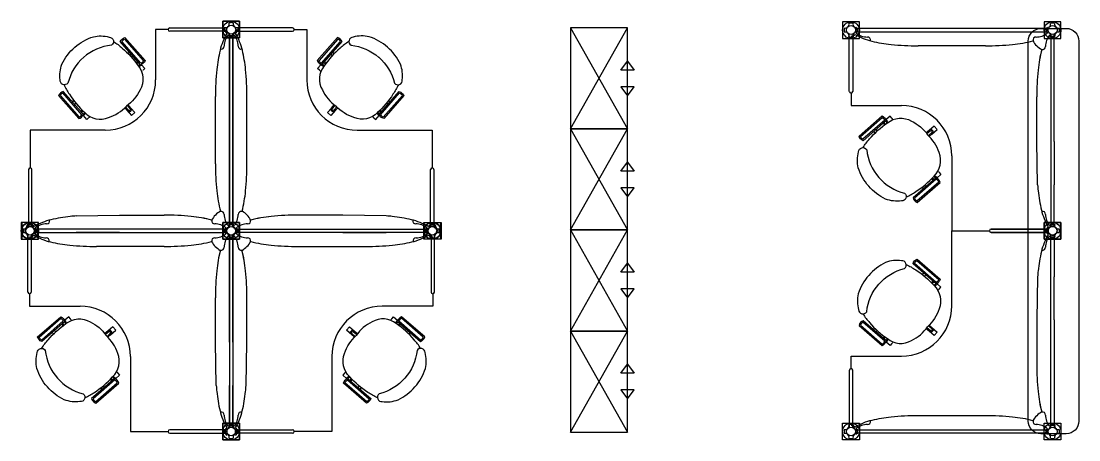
# Model space of a CAD drawing. Header units: centimetres. Extents: x 534 to 2907, y -1306 to 581.
# Drawn here: x 2070 to 2907, y -1306 to -975 of the extents above; entities that cross this region are included whole.
import ezdxf

# ---------------------------------------------------------------- set-up
doc = ezdxf.new("R2010")
doc.units = ezdxf.units.CM
doc.linetypes.add('CACHE', pattern=[0.375, 0.25, -0.125])
doc.layers.add('layer_1', color=175, linetype='Continuous')
doc.layers.add('layer_2', color=251, linetype='Continuous')

msp = doc.modelspace()

# ---------------------------------------------------------------- linework, layer by layer
at = {"layer": 'layer_1'}
for p, q in [((2176.84, -981.31), (2176.84, -1021.15)), ((2188.07, -979.98), (2233.36, -979.98)), ((2233.36, -982.63), (2188.07, -982.63)), ((2235.28, -984.58), (2235.28, -1137.43)), ((2235.28, -1137.43), (2235.28, -984.58)), ((2237.93, -1137.43), (2237.93, -984.58)), ((2237.93, -984.58), (2237.93, -1137.43)), ((2285.13, -979.98), (2239.84, -979.98)), ((2239.84, -982.63), (2285.13, -982.63)), ((2296.36, -981.31), (2296.36, -1021.15)), ((2549.92, -979.98), (2504.92, -979.98)), ((2504.92, -1059.98), (2549.92, -979.98)), ((2504.92, -979.98), (2549.92, -1059.98)), ((2504.92, -979.98), (2504.92, -1059.98)), ((2549.92, -1059.98), (2549.92, -979.98)), ((2725.38, -1030.2), (2725.38, -984.91)), ((2728.03, -984.91), (2728.03, -1030.2)), ((2882.83, -980.35), (2729.98, -980.35)), ((2729.98, -983), (2882.83, -983)), ((2884.74, -984.95), (2884.74, -1104.28)), ((2887.39, -1069.98), (2887.39, -984.95)), ((2156.17, -999.15), (2154.96, -1000.21)), ((2157.74, -1000.95), (2156.62, -1001.93)), ((2315.46, -1000.95), (2316.59, -1001.93)), ((2317.03, -999.15), (2318.24, -1000.21)), ((2544.73, -1013.32), (2549.92, -1006.28)), ((2549.92, -1006.28), (2555.12, -1013.32)), ((2555.12, -1013.32), (2544.73, -1013.32)), ((2555.12, -1026.65), (2544.73, -1026.65)), ((2544.73, -1026.65), (2549.92, -1033.69)), ((2549.92, -1033.69), (2555.12, -1026.65)), ((2111, -1038.64), (2112.21, -1037.58)), ((2112.57, -1040.43), (2113.69, -1039.45)), ((2360.64, -1040.43), (2359.51, -1039.45)), ((2362.21, -1038.64), (2361, -1037.58)), ((2726.71, -1041.44), (2766.55, -1041.44)), ((2137, -1060.99), (2077.66, -1060.99)), ((2077.66, -1060.99), (2077.66, -1090.81)), ((2336.2, -1060.99), (2395.54, -1060.99)), ((2395.54, -1060.99), (2395.54, -1090.81)), ((2549.92, -1059.98), (2504.92, -1059.98)), ((2504.92, -1139.98), (2549.92, -1059.98)), ((2504.92, -1059.98), (2549.92, -1139.98)), ((2504.92, -1059.98), (2504.92, -1139.98)), ((2504.92, -1059.98), (2549.92, -1059.98)), ((2549.92, -1139.98), (2549.92, -1059.98)), ((2744.55, -1062.11), (2745.61, -1063.32)), ((2746.35, -1060.54), (2747.33, -1061.66)), ((2544.73, -1093.32), (2549.92, -1086.28)), ((2549.92, -1086.28), (2555.12, -1093.32)), ((2806.39, -1081.27), (2806.39, -1140.62)), ((2076.34, -1092.14), (2076.34, -1137.43)), ((2078.99, -1137.43), (2078.99, -1092.14)), ((2394.22, -1137.43), (2394.22, -1092.14)), ((2396.86, -1092.14), (2396.86, -1137.43)), ((2555.12, -1093.32), (2544.73, -1093.32)), ((2555.12, -1106.65), (2544.73, -1106.65)), ((2544.73, -1106.65), (2549.92, -1113.69)), ((2549.92, -1113.69), (2555.12, -1106.65)), ((2784.04, -1107.28), (2782.98, -1106.07)), ((2785.83, -1105.71), (2784.85, -1104.59)), ((2884.74, -1104.24), (2884.74, -1137.34)), ((2887.39, -1137.34), (2887.39, -1104.24)), ((2075.88, -1189.14), (2075.88, -1143.85)), ((2078.53, -1143.85), (2078.53, -1189.14)), ((2233.33, -1139.29), (2080.48, -1139.29)), ((2080.48, -1141.94), (2233.33, -1141.94)), ((2114.04, -1139.34), (2080.94, -1139.34)), ((2080.94, -1141.99), (2114.04, -1141.99)), ((2233.33, -1139.34), (2113.99, -1139.34)), ((2148.3, -1141.99), (2233.33, -1141.99)), ((2235.23, -1228.91), (2235.23, -1143.89)), ((2235.24, -1143.89), (2235.24, -1263.22)), ((2237.88, -1143.89), (2237.88, -1263.22)), ((2237.89, -1228.91), (2237.89, -1143.89)), ((2239.79, -1139.29), (2392.64, -1139.29)), ((2392.64, -1141.94), (2239.79, -1141.94)), ((2239.88, -1139.34), (2359.21, -1139.34)), ((2324.9, -1141.99), (2239.88, -1141.99)), ((2359.16, -1139.34), (2392.27, -1139.34)), ((2392.27, -1141.99), (2359.16, -1141.99)), ((2394.59, -1143.85), (2394.59, -1189.14)), ((2397.23, -1189.14), (2397.23, -1143.85)), ((2549.92, -1139.98), (2504.92, -1139.98)), ((2504.92, -1219.98), (2549.92, -1139.98)), ((2504.92, -1139.98), (2549.92, -1219.98)), ((2504.92, -1139.98), (2504.92, -1219.98)), ((2504.92, -1139.98), (2549.92, -1139.98)), ((2549.92, -1219.98), (2549.92, -1139.98)), ((2806.39, -1140.62), (2836.21, -1140.62)), ((2806.39, -1199.96), (2806.39, -1140.62)), ((2806.39, -1140.62), (2836.21, -1140.62)), ((2882.83, -1139.29), (2837.54, -1139.29)), ((2837.54, -1139.29), (2882.83, -1139.29)), ((2837.54, -1141.94), (2882.83, -1141.94)), ((2882.83, -1141.94), (2837.54, -1141.94)), ((2884.74, -1176.99), (2884.74, -1143.89)), ((2887.39, -1143.89), (2887.39, -1176.99)), ((2544.73, -1173.32), (2549.92, -1166.28)), ((2549.92, -1166.28), (2555.12, -1173.32)), ((2555.12, -1173.32), (2544.73, -1173.32)), ((2784.04, -1173.95), (2782.98, -1175.16)), ((2785.83, -1175.52), (2784.85, -1176.64)), ((2884.74, -1296.28), (2884.74, -1176.95)), ((2555.12, -1186.65), (2544.73, -1186.65)), ((2544.73, -1186.65), (2549.92, -1193.69)), ((2549.92, -1193.69), (2555.12, -1186.65)), ((2077.21, -1200.37), (2117.05, -1200.37)), ((2395.91, -1200.37), (2356.07, -1200.37)), ((2887.39, -1211.25), (2887.39, -1296.28)), ((2095.05, -1221.05), (2096.11, -1222.26)), ((2096.85, -1219.48), (2097.83, -1220.6)), ((2376.27, -1219.48), (2375.29, -1220.6)), ((2378.07, -1221.05), (2377.01, -1222.26)), ((2549.92, -1219.98), (2504.92, -1219.98)), ((2504.92, -1299.98), (2549.92, -1219.98)), ((2504.92, -1219.98), (2549.92, -1299.98)), ((2504.92, -1219.98), (2504.92, -1299.98)), ((2504.92, -1219.98), (2549.92, -1219.98)), ((2549.92, -1299.98), (2549.92, -1219.98)), ((2744.55, -1219.12), (2745.61, -1217.91)), ((2746.35, -1220.69), (2747.33, -1219.57)), ((2156.89, -1240.21), (2156.89, -1299.55)), ((2316.23, -1240.21), (2316.23, -1299.55)), ((2726.71, -1239.8), (2766.55, -1239.8)), ((2544.73, -1253.32), (2549.92, -1246.28)), ((2555.12, -1253.32), (2544.73, -1253.32)), ((2549.92, -1246.28), (2555.12, -1253.32)), ((2725.38, -1251.03), (2725.38, -1296.32)), ((2728.03, -1296.32), (2728.03, -1251.03)), ((2134.54, -1266.22), (2133.48, -1265.01)), ((2136.33, -1264.65), (2135.35, -1263.53)), ((2235.23, -1296.28), (2235.23, -1263.18)), ((2235.24, -1263.18), (2235.24, -1296.28)), ((2237.88, -1263.18), (2237.88, -1296.28)), ((2237.89, -1296.28), (2237.89, -1263.18)), ((2336.78, -1264.65), (2337.77, -1263.53)), ((2338.58, -1266.22), (2339.64, -1265.01)), ((2555.12, -1266.65), (2544.73, -1266.65)), ((2544.73, -1266.65), (2549.92, -1273.69)), ((2549.92, -1273.69), (2555.12, -1266.65)), ((2156.89, -1299.55), (2186.71, -1299.55)), ((2233.33, -1298.23), (2188.04, -1298.23)), ((2188.04, -1300.88), (2233.33, -1300.88)), ((2239.79, -1298.23), (2285.08, -1298.23)), ((2285.08, -1300.88), (2239.79, -1300.88)), ((2316.23, -1299.55), (2286.4, -1299.55)), ((2504.92, -1299.98), (2549.92, -1299.98)), ((2729.98, -1298.23), (2882.83, -1298.23)), ((2882.83, -1300.88), (2729.98, -1300.88))]:
    msp.add_line(p, q, dxfattribs=at)
at = {"layer": 'layer_1', "linetype": 'Continuous'}
for p, q in [((2186.75, -981.31), (2176.84, -981.31)), ((2286.45, -981.31), (2296.36, -981.31)), ((2726.71, -1031.53), (2726.71, -1041.44)), ((2887.39, -1069.98), (2887.39, -1104.24)), ((2148.3, -1141.99), (2114.04, -1141.99)), ((2324.9, -1141.99), (2359.16, -1141.99)), ((2887.39, -1211.25), (2887.39, -1176.99)), ((2077.21, -1190.47), (2077.21, -1200.37)), ((2395.91, -1190.47), (2395.91, -1200.37)), ((2235.23, -1228.91), (2235.23, -1263.18)), ((2237.89, -1228.91), (2237.89, -1263.18)), ((2726.71, -1249.7), (2726.71, -1239.8))]:
    msp.add_line(p, q, dxfattribs=at)
for points in [[(2229.98, -974.6), (2229.98, -987.93), (2243.22, -987.93), (2243.22, -974.6)], [(2243.22, -974.6), (2243.22, -987.93), (2229.98, -987.93), (2229.98, -974.6)], [(2720, -988.3), (2733.33, -988.3), (2733.33, -975.05), (2720, -975.05)], [(2879.39, -988.3), (2892.72, -988.3), (2892.72, -975.05), (2879.39, -975.05)], [(2070.5, -1147.24), (2083.83, -1147.24), (2083.83, -1133.99), (2070.5, -1133.99)], [(2071.04, -1133.96), (2071.04, -1147.29), (2084.29, -1147.29), (2084.29, -1133.96)], [(2229.89, -1147.24), (2243.22, -1147.24), (2243.22, -1133.99), (2229.89, -1133.99)], [(2243.22, -1147.24), (2229.89, -1147.24), (2229.89, -1133.99), (2243.22, -1133.99)], [(2229.98, -1133.99), (2229.98, -1147.32), (2243.22, -1147.32), (2243.22, -1133.99)], [(2243.22, -1133.99), (2243.22, -1147.32), (2229.98, -1147.32), (2229.98, -1133.99)], [(2402.16, -1133.96), (2402.16, -1147.29), (2388.92, -1147.29), (2388.92, -1133.96)], [(2402.62, -1147.24), (2389.29, -1147.24), (2389.29, -1133.99), (2402.62, -1133.99)], [(2879.36, -1147.24), (2892.69, -1147.24), (2892.69, -1133.99), (2879.36, -1133.99)], [(2879.36, -1133.99), (2892.69, -1133.99), (2892.69, -1147.24), (2879.36, -1147.24)], [(2229.86, -1306.18), (2243.19, -1306.18), (2243.19, -1292.93), (2229.86, -1292.93)], [(2243.26, -1306.18), (2229.93, -1306.18), (2229.93, -1292.93), (2243.26, -1292.93)], [(2720, -1292.93), (2733.33, -1292.93), (2733.33, -1306.18), (2720, -1306.18)], [(2879.39, -1292.93), (2892.72, -1292.93), (2892.72, -1306.18), (2879.39, -1306.18)]]:
    msp.add_lwpolyline(points, close=True, dxfattribs=at)
at = {"layer": 'layer_1'}
for points in [[(2119.96, -1003.24, 0.155221), (2107.51, -1023.68, -0.75956), (2101.36, -1021.12, -0.12086), (2102.72, -1008.7, -0.103151), (2112.97, -995.31, -0.103151), (2127.61, -986.95, -0.12086), (2140.1, -987.25, -0.75956), (2141.82, -993.7, 0.155221), (2119.9, -1003.3)], [(2353.25, -1003.24, -0.155221), (2365.69, -1023.68, 0.75956), (2371.84, -1021.12, 0.12086), (2370.48, -1008.7, 0.103151), (2360.23, -995.31, 0.103151), (2345.6, -986.95, 0.12086), (2333.11, -987.25, 0.75956), (2331.38, -993.7, -0.155221), (2353.31, -1003.3)], [(2143.52, -990.81, -0.057489), (2150.37, -996.03, -0.071475), (2163.08, -1010.06, -0.311745), (2164.55, -1029.09, -0.130308), (2153.67, -1041.88)], [(2329.68, -990.81, 0.057489), (2322.83, -996.03, 0.071475), (2310.13, -1010.06, 0.311745), (2308.66, -1029.09, 0.130308), (2319.53, -1041.88)], [(2162.93, -1006.88), (2161.55, -1007.42, -0.491323)], [(2163.55, -1007.59), (2162.18, -1008.14, -0.491323)], [(2163.43, -1009.57), (2164.62, -1009.02, 0.040993), (2164.74, -1008.95)], [(2164.05, -1010.27), (2164.99, -1009.83, 0.22938), (2165.96, -1008.65)], [(2309.16, -1010.27), (2308.21, -1009.83, -0.22938), (2307.24, -1008.65)], [(2309.77, -1009.57), (2308.59, -1009.02, -0.040993), (2308.46, -1008.95)], [(2309.65, -1007.59), (2311.02, -1008.14, 0.491323)], [(2310.28, -1006.88), (2311.65, -1007.42, 0.491323)], [(2104.42, -1024.98, 0.057489), (2108.68, -1032.47, 0.071475), (2120.88, -1046.94, 0.311745), (2139.55, -1050.94, 0.130308), (2153.68, -1041.88)], [(2368.78, -1024.98, -0.057489), (2364.53, -1032.47, -0.071475), (2352.32, -1046.94, -0.311745), (2333.65, -1050.94, -0.130308), (2319.52, -1041.88)], [(2117.76, -1046.37), (2118.49, -1045.06, 0.491323)], [(2152.38, -1043.21), (2154.7, -1045.71, 0.971301), (2157.34, -1043.4), (2155.17, -1040.77, -0.491323)], [(2153.02, -1042.58), (2155.35, -1045.1, 0.971301), (2156.65, -1043.97), (2154.46, -1041.32, -0.491323)], [(2320.82, -1043.21), (2318.51, -1045.71, -0.971301), (2315.86, -1043.4), (2318.03, -1040.77, 0.491323)], [(2320.19, -1042.58), (2317.85, -1045.1, -0.971301), (2316.56, -1043.97), (2318.74, -1041.32, 0.491323)], [(2355.44, -1046.37), (2354.71, -1045.06, -0.491323)], [(2118.39, -1047.09), (2119.12, -1045.77, 0.491323)], [(2120.99, -1047.91), (2120.43, -1048.79, -0.230699), (2119.12, -1049.59)], [(2120.37, -1047.21), (2119.67, -1048.31, -0.049806), (2119.57, -1048.44)], [(2352.22, -1047.91), (2352.78, -1048.79, 0.230699), (2354.09, -1049.59)], [(2352.83, -1047.21), (2353.53, -1048.31, 0.049806), (2353.64, -1048.44)], [(2354.82, -1047.09), (2354.08, -1045.77, -0.491323)], [(2736.21, -1074.76, -0.057489), (2741.43, -1067.91, -0.071475), (2755.46, -1055.2, -0.311745), (2774.5, -1053.73, -0.130308), (2787.28, -1064.61)], [(2755.67, -1054.23), (2755.23, -1053.29, 0.22938), (2754.05, -1052.32)], [(2754.97, -1054.85), (2754.42, -1053.66, 0.040993), (2754.35, -1053.54)], [(2752.28, -1055.35), (2752.82, -1056.73, -0.491323)], [(2753, -1054.73), (2753.54, -1056.1, -0.491323)], [(2788.62, -1065.9), (2791.11, -1063.58, 0.971301), (2788.8, -1060.94), (2786.18, -1063.11, -0.491323)], [(2787.98, -1065.26), (2790.5, -1062.92, 0.971301), (2789.37, -1061.63), (2786.72, -1063.82, -0.491323)], [(2770.38, -1113.86, 0.057489), (2777.87, -1109.6, 0.071475), (2792.34, -1097.39, 0.311745), (2796.34, -1078.73, 0.130308), (2787.28, -1064.6)], [(2748.64, -1098.32, 0.155221), (2769.08, -1110.77, -0.75956), (2766.52, -1116.92, -0.12086), (2754.1, -1115.55, -0.103151), (2740.72, -1105.3, -0.103151), (2732.35, -1090.67, -0.12086), (2732.66, -1078.18, -0.75956), (2739.1, -1076.46, 0.155221), (2748.7, -1098.38)], [(2791.77, -1100.52), (2790.46, -1099.78, 0.491323)], [(2792.49, -1099.89), (2791.17, -1099.16, 0.491323)], [(2792.61, -1097.91), (2793.71, -1098.61, -0.049806), (2793.84, -1098.71)], [(2793.31, -1097.29), (2794.19, -1097.85, -0.230699), (2794.99, -1099.16)], [(2748.64, -1182.91, -0.155221), (2769.08, -1170.47, 0.75956), (2766.52, -1164.31, 0.12086), (2754.1, -1165.68, 0.103151), (2740.72, -1175.93, 0.103151), (2732.35, -1190.56, 0.12086), (2732.66, -1203.05, 0.75956), (2739.1, -1204.77, -0.155221), (2748.7, -1182.85)], [(2770.38, -1167.37, -0.057489), (2777.87, -1171.63, -0.071475), (2792.34, -1183.84, -0.311745), (2796.34, -1202.51, -0.130308), (2787.28, -1216.63)], [(2791.77, -1180.71), (2790.46, -1181.45, -0.491323)], [(2792.49, -1181.34), (2791.17, -1182.07, -0.491323)], [(2792.61, -1183.33), (2793.71, -1182.62, 0.049806), (2793.84, -1182.52)], [(2793.31, -1183.94), (2794.19, -1183.38, 0.230699), (2794.99, -1182.07)], [(2086.71, -1233.7, -0.057489), (2091.93, -1226.85, -0.071475), (2105.96, -1214.14, -0.311745), (2124.99, -1212.67, -0.130308), (2137.78, -1223.54)], [(2106.17, -1213.17), (2105.73, -1212.22, 0.22938), (2104.55, -1211.25)], [(2105.47, -1213.79), (2104.92, -1212.6, 0.040993), (2104.85, -1212.48)], [(2386.41, -1233.7, 0.057489), (2381.19, -1226.85, 0.071475), (2367.16, -1214.14, 0.311745), (2348.12, -1212.67, 0.130308), (2335.34, -1223.54)], [(2366.95, -1213.17), (2367.38, -1212.22, -0.22938), (2368.57, -1211.25)], [(2367.65, -1213.79), (2368.2, -1212.6, -0.040993), (2368.27, -1212.48)], [(2736.21, -1206.47, 0.057489), (2741.43, -1213.32, 0.071475), (2755.46, -1226.03, 0.311745), (2774.5, -1227.5, 0.130308), (2787.28, -1216.63)], [(2102.78, -1214.29), (2103.32, -1215.66, -0.491323)], [(2103.49, -1213.66), (2104.04, -1215.04, -0.491323)], [(2139.11, -1224.84), (2141.61, -1222.52, 0.971301), (2139.3, -1219.88), (2136.68, -1222.04, -0.491323)], [(2138.48, -1224.2), (2141, -1221.86, 0.971301), (2139.87, -1220.57), (2137.22, -1222.76, -0.491323)], [(2334, -1224.84), (2331.5, -1222.52, -0.971301), (2333.81, -1219.88), (2336.44, -1222.04, 0.491323)], [(2334.64, -1224.2), (2332.11, -1221.86, -0.971301), (2333.24, -1220.57), (2335.9, -1222.76, 0.491323)], [(2369.62, -1213.66), (2369.08, -1215.04, 0.491323)], [(2370.34, -1214.29), (2369.8, -1215.66, 0.491323)], [(2788.62, -1215.33), (2791.11, -1217.65, -0.971301), (2788.8, -1220.29), (2786.18, -1218.13, 0.491323)], [(2787.98, -1215.97), (2790.5, -1218.31, -0.971301), (2789.37, -1219.6), (2786.72, -1217.41, 0.491323)], [(2120.88, -1272.8, 0.057489), (2128.37, -1268.54, 0.071475), (2142.84, -1256.33, 0.311745), (2146.84, -1237.66, 0.130308), (2137.78, -1223.54)], [(2352.23, -1272.8, -0.057489), (2344.75, -1268.54, -0.071475), (2330.28, -1256.33, -0.311745), (2326.28, -1237.66, -0.130308), (2335.34, -1223.54)], [(2752.28, -1225.88), (2752.82, -1224.51, 0.491323)], [(2753, -1226.51), (2753.54, -1225.13, 0.491323)], [(2755.67, -1227), (2755.23, -1227.95, -0.22938), (2754.05, -1228.91)], [(2754.97, -1226.38), (2754.42, -1227.57, -0.040993), (2754.35, -1227.69)], [(2099.14, -1257.26, 0.155221), (2119.58, -1269.7, -0.75956), (2117.02, -1275.86, -0.12086), (2104.6, -1274.49, -0.103151), (2091.21, -1264.24, -0.103151), (2082.85, -1249.61, -0.12086), (2083.15, -1237.12, -0.75956), (2089.6, -1235.4, 0.155221), (2099.2, -1257.32)], [(2373.97, -1257.26, -0.155221), (2353.53, -1269.7, 0.75956), (2356.1, -1275.86, 0.12086), (2368.52, -1274.49, 0.103151), (2381.9, -1264.24, 0.103151), (2390.27, -1249.61, 0.12086), (2389.96, -1237.12, 0.75956), (2383.52, -1235.4, -0.155221), (2373.92, -1257.32)], [(2142.27, -1259.46), (2140.96, -1258.72, 0.491323)], [(2142.99, -1258.83), (2141.67, -1258.1, 0.491323)], [(2143.11, -1256.84), (2144.21, -1257.55, -0.049806), (2144.34, -1257.65)], [(2143.81, -1256.23), (2144.69, -1256.79, -0.230699), (2145.49, -1258.1)], [(2329.31, -1256.23), (2328.43, -1256.79, 0.230699), (2327.63, -1258.1)], [(2330.01, -1256.84), (2328.91, -1257.55, 0.049806), (2328.78, -1257.65)], [(2330.13, -1258.83), (2331.44, -1258.1, -0.491323)], [(2330.84, -1259.46), (2332.16, -1258.72, -0.491323)]]:
    msp.add_lwpolyline(points, format="xyb", dxfattribs=at)
for points in [[(2876.87, -980.35), (2896.87, -980.35, -0.414214), (2906.87, -990.35), (2906.87, -1291.29, -0.414214), (2896.87, -1301.29), (2876.87, -1301.29, -0.414214), (2866.87, -1291.29), (2866.87, -990.35, -0.414214)], [(2168.56, -1005.9, -0.207753), (2164.88, -1009.11), (2148.91, -990.84, -0.207753), (2152.59, -987.63)], [(2304.65, -1005.9, 0.207753), (2308.32, -1009.11), (2324.29, -990.84, 0.207753), (2320.62, -987.63)], [(2116.03, -1051.81, 0.207753), (2119.71, -1048.6), (2103.74, -1030.33, 0.207753), (2100.06, -1033.54)], [(2357.17, -1051.81, -0.207753), (2353.5, -1048.6), (2369.47, -1030.33, -0.207753), (2373.14, -1033.54)], [(2751.3, -1049.72, -0.207753), (2754.51, -1053.4), (2736.24, -1069.37, -0.207753), (2733.03, -1065.69)], [(2797.22, -1102.25, 0.207753), (2794, -1098.57), (2775.73, -1114.54, 0.207753), (2778.94, -1118.22)], [(2797.22, -1178.98, -0.207753), (2794, -1182.66), (2775.73, -1166.69, -0.207753), (2778.94, -1163.01)], [(2101.8, -1208.66, -0.207753), (2105.01, -1212.34), (2086.74, -1228.31, -0.207753), (2083.53, -1224.63)], [(2371.32, -1208.66, 0.207753), (2368.1, -1212.34), (2386.37, -1228.31, 0.207753), (2389.59, -1224.63)], [(2751.3, -1231.51, 0.207753), (2754.51, -1227.83), (2736.24, -1211.86, 0.207753), (2733.03, -1215.54)], [(2147.71, -1261.19, 0.207753), (2144.5, -1257.51), (2126.23, -1273.48, 0.207753), (2129.44, -1277.16)], [(2325.4, -1261.19, -0.207753), (2328.62, -1257.51), (2346.89, -1273.48, -0.207753), (2343.67, -1277.16)]]:
    msp.add_lwpolyline(points, format="xyb", close=True, dxfattribs=at)
at = {"layer": 'layer_1', "linetype": 'CACHE'}
for points in [[(2161.55, -1007.42), (2161.28, -1007.53, -0.491323)], [(2162.18, -1008.14), (2161.83, -1008.27, -0.491323)], [(2162.91, -1009.81), (2163.43, -1009.57, 0.971301)], [(2163.46, -1010.54), (2164.05, -1010.27, 0.971301)], [(2309.75, -1010.54), (2309.16, -1010.27, -0.971301)], [(2310.29, -1009.81), (2309.77, -1009.57, -0.971301)], [(2311.02, -1008.14), (2311.37, -1008.27, 0.491323)], [(2311.65, -1007.42), (2311.92, -1007.53, 0.491323)], [(2118.49, -1045.06), (2118.62, -1044.83, 0.491323)], [(2354.71, -1045.06), (2354.58, -1044.83, -0.491323)], [(2119.12, -1045.77), (2119.29, -1045.47, 0.491323)], [(2120.67, -1046.75), (2120.37, -1047.21, -0.971301)], [(2121.32, -1047.39), (2120.99, -1047.91, -0.971301)], [(2351.88, -1047.39), (2352.22, -1047.91, 0.971301)], [(2352.54, -1046.75), (2352.83, -1047.21, 0.971301)], [(2354.08, -1045.77), (2353.91, -1045.47, -0.491323)], [(2752.82, -1056.73), (2752.93, -1057, -0.491323)], [(2753.54, -1056.1), (2753.67, -1056.45, -0.491323)], [(2755.21, -1055.37), (2754.97, -1054.85, 0.971301)], [(2755.94, -1054.82), (2755.67, -1054.23, 0.971301)], [(2790.46, -1099.78), (2790.23, -1099.66, 0.491323)], [(2791.17, -1099.16), (2790.87, -1098.99, 0.491323)], [(2792.15, -1097.61), (2792.61, -1097.91, -0.971301)], [(2792.79, -1096.96), (2793.31, -1097.29, -0.971301)], [(2790.46, -1181.45), (2790.23, -1181.57, -0.491323)], [(2791.17, -1182.07), (2790.87, -1182.24, -0.491323)], [(2792.15, -1183.62), (2792.61, -1183.33, 0.971301)], [(2792.79, -1184.27), (2793.31, -1183.94, 0.971301)], [(2103.32, -1215.66), (2103.43, -1215.94, -0.491323)], [(2104.04, -1215.04), (2104.17, -1215.39, -0.491323)], [(2105.71, -1214.31), (2105.47, -1213.79, 0.971301)], [(2106.44, -1213.76), (2106.17, -1213.17, 0.971301)], [(2366.67, -1213.76), (2366.95, -1213.17, -0.971301)], [(2367.41, -1214.31), (2367.65, -1213.79, -0.971301)], [(2369.08, -1215.04), (2368.94, -1215.39, 0.491323)], [(2369.8, -1215.66), (2369.69, -1215.94, 0.491323)], [(2752.82, -1224.51), (2752.93, -1224.23, 0.491323)], [(2753.54, -1225.13), (2753.67, -1224.78, 0.491323)], [(2755.21, -1225.86), (2754.97, -1226.38, -0.971301)], [(2755.94, -1226.41), (2755.67, -1227, -0.971301)], [(2140.96, -1258.72), (2140.73, -1258.6, 0.491323)], [(2141.67, -1258.1), (2141.37, -1257.93, 0.491323)], [(2142.65, -1256.55), (2143.11, -1256.84, -0.971301)], [(2143.29, -1255.9), (2143.81, -1256.23, -0.971301)], [(2329.83, -1255.9), (2329.31, -1256.23, 0.971301)], [(2330.47, -1256.55), (2330.01, -1256.84, 0.971301)], [(2331.44, -1258.1), (2331.74, -1257.93, -0.491323)], [(2332.16, -1258.72), (2332.39, -1258.6, -0.491323)]]:
    msp.add_lwpolyline(points, format="xyb", dxfattribs=at)
at = {"layer": 'layer_1'}
for points in [[(2166.87, -1013.51), (2168.37, -1012.2), (2165.73, -1009.19)], [(2306.33, -1013.51), (2304.84, -1012.2), (2307.47, -1009.19)], [(2154.17, -1045.13), (2157.85, -1049.34), (2160.49, -1047.03), (2157.33, -1043.41)], [(2319.03, -1045.13), (2315.35, -1049.34), (2312.71, -1047.03), (2315.88, -1043.41)], [(2123.82, -1051.14), (2122.32, -1052.45), (2119.69, -1049.44)], [(2349.39, -1051.14), (2350.88, -1052.45), (2353.51, -1049.44)], [(2758.91, -1051.4), (2757.6, -1049.91), (2754.59, -1052.55)], [(2790.53, -1064.11), (2794.74, -1060.43), (2792.43, -1057.79), (2788.81, -1060.95)], [(2796.55, -1094.46), (2797.85, -1095.95), (2794.84, -1098.59)], [(2796.55, -1186.77), (2797.85, -1185.28), (2794.84, -1182.64)], [(2109.41, -1210.34), (2108.1, -1208.85), (2105.09, -1211.48)], [(2363.71, -1210.34), (2365.01, -1208.85), (2368.03, -1211.48)], [(2141.03, -1223.04), (2145.24, -1219.36), (2142.93, -1216.73), (2139.31, -1219.89)], [(2332.09, -1223.04), (2327.88, -1219.36), (2330.18, -1216.73), (2333.81, -1219.89)], [(2790.53, -1217.13), (2794.74, -1220.81), (2792.43, -1223.44), (2788.81, -1220.28)], [(2758.91, -1229.83), (2757.6, -1231.32), (2754.59, -1228.69)], [(2147.04, -1253.4), (2148.35, -1254.89), (2145.34, -1257.53)], [(2326.07, -1253.4), (2324.77, -1254.89), (2327.78, -1257.53)]]:
    msp.add_lwpolyline(points, dxfattribs=at)
at = {"layer": 'layer_1', "linetype": 'CACHE'}
for points in [[(2165.58, -1014.28), (2165.76, -1014.49), (2166.87, -1013.51)], [(2307.62, -1014.28), (2307.45, -1014.49), (2306.33, -1013.51)], [(2124.81, -1050.03), (2124.94, -1050.17), (2123.82, -1051.14)], [(2348.39, -1050.03), (2348.27, -1050.17), (2349.39, -1051.14)], [(2759.68, -1052.7), (2759.89, -1052.52), (2758.91, -1051.4)], [(2795.43, -1093.46), (2795.57, -1093.34), (2796.55, -1094.46)], [(2795.43, -1187.77), (2795.57, -1187.89), (2796.55, -1186.77)], [(2110.18, -1211.64), (2110.39, -1211.46), (2109.41, -1210.34)], [(2362.94, -1211.64), (2362.73, -1211.46), (2363.71, -1210.34)], [(2759.68, -1228.53), (2759.89, -1228.71), (2758.91, -1229.83)], [(2145.93, -1252.4), (2146.07, -1252.28), (2147.04, -1253.4)], [(2327.19, -1252.4), (2327.05, -1252.28), (2326.07, -1253.4)]]:
    msp.add_lwpolyline(points, dxfattribs=at)
at = {"layer": 'layer_1'}
for centre, radius, start, end in [((2188.07, -981.31), 1.32, 90, 270), ((2285.13, -981.31), 1.32, 270, 90), ((2726.71, -1030.2), 1.32, 180, 0), ((2077.66, -1092.14), 1.32, 0, 180), ((2077.66, -1092.14), 1.32, 0, 180), ((2395.54, -1092.14), 1.32, 0, 180), ((2395.54, -1092.14), 1.32, 0, 180), ((2077.66, -1140.7), 3.53, 67.97569, 112.02431), ((2395.54, -1140.7), 3.53, 67.97569, 112.02431), ((2886.07, -1140.62), 3.53, 67.97569, 112.02431), ((2077.66, -1140.66), 3.53, 337.97569, 22.02431), ((2395.54, -1140.66), 3.53, 157.97569, 202.02431), ((2837.54, -1140.62), 1.32, 90, 270), ((2837.54, -1140.62), 1.32, 90, 270), ((2837.54, -1140.62), 1.32, 90, 270), ((2837.54, -1140.62), 1.32, 90, 270), ((2886.1, -1140.62), 3.53, 157.97569, 202.02431), ((2886.1, -1140.62), 3.53, 157.97569, 202.02431), ((2886.07, -1140.62), 3.53, 247.97569, 292.02431), ((2077.21, -1189.14), 1.32, 180, 0), ((2395.91, -1189.14), 1.32, 180, 0), ((2726.71, -1251.03), 1.32, 0, 180), ((2236.55, -1299.55), 3.53, 67.97569, 112.02431), ((2236.56, -1299.55), 3.53, 67.97569, 112.02431), ((2188.04, -1299.55), 1.32, 90, 270), ((2188.04, -1299.55), 1.32, 90, 270), ((2236.6, -1299.55), 3.53, 157.97569, 202.02431), ((2236.52, -1299.55), 3.53, 337.97569, 22.02431), ((2285.08, -1299.55), 1.32, 270, 90), ((2285.08, -1299.55), 1.32, 270, 90)]:
    msp.add_arc(centre, radius, start, end, dxfattribs=at)
at = {"layer": 'layer_1', "linetype": 'Continuous'}
for centre, start, end in [((2137, -1021.15), 270, 0), ((2336.2, -1021.15), 180, 270), ((2766.55, -1081.27), 0, 90), ((2117.05, -1240.21), 0, 90), ((2356.07, -1240.21), 90, 180), ((2766.55, -1199.96), 270, 0)]:
    msp.add_arc(centre, 39.84, start, end, dxfattribs=at)
at = {"layer": 'layer_2', "linetype": 'Continuous'}
for p, q in [((2833.09, -994.13), (2779.69, -994.13)), ((2224.15, -1087.68), (2224.15, -1034.29)), ((2249.05, -1087.68), (2249.05, -1034.29)), ((2873.61, -1069.98), (2873.61, -1034.66)), ((2873.61, -1069.98), (2873.61, -1034.66)), ((2874.26, -1104.24), (2873.61, -1069.98)), ((2114.04, -1128.86), (2148.3, -1128.21)), ((2148.3, -1128.21), (2183.62, -1128.21)), ((2148.3, -1128.21), (2183.62, -1128.21)), ((2324.9, -1128.21), (2289.58, -1128.21)), ((2324.9, -1128.21), (2289.58, -1128.21)), ((2359.16, -1128.86), (2324.9, -1128.21)), ((2183.58, -1153.07), (2130.19, -1153.07)), ((2289.53, -1153.07), (2342.93, -1153.07)), ((2874.26, -1176.99), (2873.61, -1211.25)), ((2224.11, -1228.91), (2224.11, -1193.6)), ((2224.11, -1228.91), (2224.11, -1193.6)), ((2249, -1228.91), (2249, -1193.6)), ((2249, -1228.91), (2249, -1193.6)), ((2873.61, -1211.25), (2873.61, -1246.57)), ((2873.61, -1211.25), (2873.61, -1246.57)), ((2224.76, -1263.18), (2224.11, -1228.91)), ((2248.36, -1263.18), (2249, -1228.91)), ((2833.09, -1287.1), (2779.69, -1287.1))]:
    msp.add_line(p, q, dxfattribs=at)
for points in [[(2167.35, -1006.03, -0.143707), (2165.17, -1007.93), (2150.12, -990.71, -0.143707), (2152.3, -988.81)], [(2305.85, -1006.03, 0.143707), (2308.03, -1007.93), (2323.09, -990.71, 0.143707), (2320.91, -988.81)], [(2116.32, -1050.64, 0.143707), (2118.5, -1048.73), (2103.44, -1031.51, 0.143707), (2101.27, -1033.41)], [(2356.88, -1050.64, -0.143707), (2354.71, -1048.73), (2369.76, -1031.51, -0.143707), (2371.94, -1033.41)], [(2751.43, -1050.93, -0.143707), (2753.33, -1053.11), (2736.11, -1068.16, -0.143707), (2734.21, -1065.98)], [(2796.04, -1101.96, 0.143707), (2794.13, -1099.78), (2776.91, -1114.83, 0.143707), (2778.81, -1117.01)], [(2796.04, -1179.27, -0.143707), (2794.13, -1181.45), (2776.91, -1166.4, -0.143707), (2778.81, -1164.22)], [(2101.93, -1209.87, -0.143707), (2103.83, -1212.04), (2086.61, -1227.1, -0.143707), (2084.71, -1224.92)], [(2371.19, -1209.87, 0.143707), (2369.28, -1212.04), (2386.51, -1227.1, 0.143707), (2388.41, -1224.92)], [(2751.43, -1230.3, 0.143707), (2753.33, -1228.13), (2736.11, -1213.07, 0.143707), (2734.21, -1215.25)], [(2146.54, -1260.9, 0.143707), (2144.63, -1258.72), (2127.41, -1273.77, 0.143707), (2129.31, -1275.95)], [(2326.58, -1260.9, -0.143707), (2328.49, -1258.72), (2345.71, -1273.77, -0.143707), (2343.8, -1275.95)]]:
    msp.add_lwpolyline(points, format="xyb", close=True, dxfattribs=at)
for centre, radius in [((2236.6, -981.31), 6.62), ((2236.6, -981.31), 6.62), ((2236.6, -981.31, 89.18), 3.53), ((2236.6, -981.31, 89.18), 3.53), ((2726.71, -981.68), 6.62), ((2726.71, -981.68, 89.18), 3.53), ((2886.1, -981.68), 6.62), ((2886.1, -981.68), 3.53), ((2077.21, -1140.62), 6.62), ((2077.66, -1140.66), 6.62), ((2077.21, -1140.62, 89.18), 3.53), ((2077.66, -1140.66), 3.53), ((2236.52, -1140.62), 6.62), ((2236.6, -1140.62), 6.62), ((2236.6, -1140.7), 6.62), ((2236.6, -1140.7), 6.62), ((2236.52, -1140.62), 3.53), ((2236.6, -1140.62), 3.53), ((2236.6, -1140.7), 3.53), ((2236.6, -1140.7), 3.53), ((2395.54, -1140.66), 6.62), ((2395.91, -1140.62), 6.62), ((2395.54, -1140.66), 3.53), ((2395.91, -1140.62, 89.18), 3.53), ((2886.07, -1140.62), 6.62), ((2886.07, -1140.62), 6.62), ((2886.07, -1140.62), 3.53), ((2886.07, -1140.62), 3.53), ((2236.55, -1299.55), 6.62), ((2236.56, -1299.55), 6.62), ((2236.55, -1299.55), 3.53), ((2236.56, -1299.55), 3.53), ((2726.71, -1299.55), 6.62), ((2726.71, -1299.55, 89.18), 3.53), ((2886.1, -1299.55), 6.62), ((2886.1, -1299.55), 3.53)]:
    msp.add_circle(centre, radius, dxfattribs=at)
for centre, radius, start, end in [((2232.02, -976.72), 3.04, 256.85548, 13.14452), ((2232.02, -976.72), 3.04, 256.85548, 13.14452), ((2236.6, -981.31), 5.52, 72.87706, 107.12294), ((2236.6, -981.31), 5.52, 72.87706, 107.12294), ((2241.18, -976.72), 3.04, 166.85548, 283.14452), ((2241.18, -976.72), 3.04, 166.85548, 283.14452), ((2722.12, -977.09), 3.04, 256.85548, 13.14452), ((2726.71, -981.68), 5.52, 72.87706, 107.12294), ((2731.29, -977.09), 3.04, 166.85548, 283.14452), ((2881.52, -977.09), 3.04, 256.85548, 13.14452), ((2886.1, -981.68), 5.52, 72.87706, 107.12294), ((2890.69, -977.09), 3.04, 166.85548, 283.14452), ((2275.28, -1009.12), 48.84, 149.76564, 166.47289), ((2236.6, -981.31), 5.52, 162.87706, 197.12294), ((2236.6, -981.31), 5.52, 162.87706, 197.12294), ((2244.69, -994.15), 13.6, 140.21149, 180.68599), ((2232.02, -985.89), 3.04, 346.85548, 103.14452), ((2232.02, -985.89), 3.04, 346.85548, 103.14452), ((2236.6, -981.31), 4.77, 180, 222.51311), ((2236.6, -981.31), 4.77, 240.34404, 270), ((2236.6, -981.31), 4.77, 240.34404, 270), ((2236.6, -981.31), 5.52, 252.87706, 287.12294), ((2236.6, -981.31), 5.52, 252.87706, 287.12294), ((2236.6, -981.31), 4.77, 270, 299.65596), ((2236.6, -981.31), 4.77, 270, 299.65596), ((2241.18, -985.89), 3.04, 76.85548, 193.14452), ((2241.18, -985.89), 3.04, 76.85548, 193.14452), ((2228.51, -994.15), 13.6, 359.31401, 39.78851), ((2236.6, -981.31), 4.77, 317.48689, 0), ((2197.92, -1009.12), 48.84, 13.52711, 30.23436), ((2236.6, -981.31), 5.52, 342.87706, 17.12294), ((2236.6, -981.31), 5.52, 342.87706, 17.12294), ((2726.71, -981.68), 5.52, 162.87706, 197.12294), ((2722.12, -986.26), 3.04, 346.85548, 103.14452), ((2726.71, -981.68), 4.77, 270, 312.51311), ((2731.29, -986.26), 3.04, 76.85548, 193.14452), ((2754.52, -942.99), 48.84, 239.76564, 256.47289), ((2726.71, -981.68), 4.77, 0, 29.65596), ((2726.71, -981.68), 4.77, 330.34404, 0), ((2739.55, -973.59), 13.6, 230.21149, 270.68599), ((2726.71, -981.68), 5.52, 342.87706, 17.12294), ((2873.22, -973.59), 13.6, 269.31401, 309.92729), ((2894.15, -994.52), 13.6, 140.13225, 180.68599), ((2886.1, -981.68), 5.52, 162.87706, 197.12294), ((2881.52, -986.26), 3.04, 346.85548, 103.14452), ((2886.1, -981.68), 4.77, 150.34404, 180), ((2886.1, -981.68), 4.77, 180, 209.36449), ((2886.1, -981.68), 4.77, 239.99515, 270), ((2886.1, -981.68), 4.77, 270, 299.65596), ((2890.69, -986.26), 3.04, 76.85548, 193.14452), ((2886.1, -981.68), 5.52, 342.87706, 17.12294), ((2228.71, -994.34), 2.38, 254.30635, 0.68599), ((2244.49, -994.34), 2.38, 179.31401, 285.69365), ((2726.71, -981.68), 5.52, 252.87706, 287.12294), ((2739.75, -989.57), 2.38, 344.30635, 90.68599), ((2769.63, -880.24), 113.39, 256.47099, 264.30837), ((2779.69, -779.28), 214.85, 264.30837, 270), ((2833.09, -779.28), 214.85, 270, 275.69163), ((2833.09, -779.28), 214.85, 270, 275.69163), ((2843.27, -881.13), 112.49, 275.67589, 284.05078), ((2886.07, -981.68), 17.7, 208.97755, 241.02245), ((2873.03, -989.57), 2.38, 89.31401, 195.69365), ((2878.17, -994.71), 2.38, 254.30635, 0.68599), ((2886.1, -981.68), 5.52, 252.87706, 287.12294), ((2338.04, -1024.23), 113.39, 166.47099, 174.30837), ((2135.16, -1024.23), 113.39, 5.69163, 13.52901), ((2986.31, -1024.43), 112.19, 165.85008, 174.32941), ((2986.61, -1024.47), 112.49, 165.94922, 174.32411), ((2439, -1034.29), 214.85, 174.30837, 180), ((2034.21, -1034.29), 214.85, 0, 5.69163), ((3088.46, -1034.66), 214.85, 174.30837, 180), ((3088.46, -1034.66), 214.85, 174.30837, 180), ((2439, -1087.68), 214.85, 180, 185.69163), ((2439, -1087.68), 214.85, 180, 185.69163), ((2034.21, -1087.68), 214.85, 354.30837, 0), ((2034.21, -1087.68), 214.85, 354.30837, 0), ((2337.15, -1097.87), 112.49, 185.67589, 194.05078), ((2136.06, -1097.87), 112.49, 345.94922, 354.32411), ((3088.46, -1087.64), 214.85, 184.43245, 185.69163), ((3088.46, -1087.64), 214.85, 184.43245, 185.69163), ((2987.51, -1097.7), 113.39, 185.69163, 193.52901), ((2130.64, -1343.06), 214.85, 94.43245, 95.69163), ((2130.64, -1343.06), 214.85, 94.43245, 95.69163), ((2183.62, -1343.06), 214.85, 84.30837, 90), ((2183.62, -1343.06), 214.85, 84.30837, 90), ((2236.6, -1140.66), 17.7, 118.97755, 151.02245), ((2228.71, -1127.63), 2.38, 359.31401, 105.69365), ((2244.69, -1127.82), 13.6, 179.31401, 219.92729), ((2228.51, -1127.82), 13.6, 320.07271, 0.68599), ((2244.49, -1127.63), 2.38, 74.30635, 180.68599), ((2236.6, -1140.66), 17.7, 28.97755, 61.02245), ((2289.58, -1343.06), 214.85, 90, 95.69163), ((2289.58, -1343.06), 214.85, 90, 95.69163), ((2342.56, -1343.06), 214.85, 84.30837, 85.56755), ((2342.56, -1343.06), 214.85, 84.30837, 85.56755), ((2924.75, -1112.8), 48.84, 193.52711, 210.23436), ((2878.17, -1127.58), 2.38, 359.31401, 105.69365), ((2894.15, -1127.77), 13.6, 179.31401, 219.78851), ((2072.62, -1136.03), 3.04, 256.85548, 13.14452), ((2073.08, -1136.08), 3.04, 256.85548, 13.14452), ((2077.66, -1140.66), 4.77, 90, 132.51311), ((2077.21, -1140.62), 5.52, 72.87706, 107.12294), ((2077.66, -1140.66), 5.52, 72.87706, 107.12294), ((2077.66, -1140.66), 4.77, 47.48689, 90), ((2081.79, -1136.03), 3.04, 166.85548, 283.14452), ((2082.25, -1136.08), 3.04, 166.85548, 283.14452), ((2105.48, -1179.35), 48.84, 103.52711, 120.23436), ((2090.51, -1148.75), 13.6, 89.31401, 129.78851), ((2090.7, -1132.77), 2.38, 269.31401, 15.69365), ((2120.58, -1242.11), 113.39, 95.69163, 103.52901), ((2193.84, -1240.91), 112.19, 75.85008, 84.32941), ((2193.8, -1241.21), 112.49, 75.94922, 84.32411), ((2223.56, -1132.77), 2.38, 164.30635, 270.68599), ((2223.76, -1148.75), 13.6, 50.13225, 90.68599), ((2231.93, -1136.03), 3.04, 256.85548, 13.14452), ((2232.02, -1136.03), 3.04, 256.85548, 13.14452), ((2232.02, -1136.12), 3.04, 256.85548, 13.14452), ((2232.02, -1136.12), 3.04, 256.85548, 13.14452), ((2236.6, -1140.7), 4.77, 90, 119.65596), ((2236.6, -1140.7), 4.77, 90, 119.36449), ((2236.52, -1140.62), 5.52, 72.87706, 107.12294), ((2236.6, -1140.62), 5.52, 72.87706, 107.12294), ((2236.6, -1140.7), 5.52, 72.87706, 107.12294), ((2236.6, -1140.7), 5.52, 72.87706, 107.12294), ((2236.6, -1140.7), 4.77, 60.34404, 90), ((2236.6, -1140.7), 4.77, 60.63551, 90), ((2241.1, -1136.03), 3.04, 166.85548, 283.14452), ((2241.18, -1136.03), 3.04, 166.85548, 283.14452), ((2241.18, -1136.12), 3.04, 166.85548, 283.14452), ((2241.18, -1136.12), 3.04, 166.85548, 283.14452), ((2249.45, -1148.75), 13.6, 89.31401, 129.86775), ((2249.64, -1132.77), 2.38, 269.31401, 15.69365), ((2279.36, -1240.91), 112.19, 95.67059, 104.14992), ((2279.4, -1241.21), 112.49, 95.67589, 104.05078), ((2352.62, -1242.11), 113.39, 76.47099, 84.30837), ((2367.72, -1179.35), 48.84, 59.76564, 76.47289), ((2382.5, -1132.77), 2.38, 164.30635, 270.68599), ((2382.69, -1148.75), 13.6, 50.21149, 90.68599), ((2390.96, -1136.08), 3.04, 256.85548, 13.14452), ((2391.33, -1136.03), 3.04, 256.85548, 13.14452), ((2395.54, -1140.66), 4.77, 90, 132.51311), ((2395.54, -1140.66), 5.52, 72.87706, 107.12294), ((2395.91, -1140.62), 5.52, 72.87706, 107.12294), ((2395.54, -1140.66), 4.77, 47.48689, 90), ((2400.12, -1136.08), 3.04, 166.85548, 283.14452), ((2400.49, -1136.03), 3.04, 166.85548, 283.14452), ((2881.48, -1136.03), 3.04, 256.85548, 13.14452), ((2881.48, -1136.03), 3.04, 256.85548, 13.14452), ((2886.07, -1140.62), 4.77, 137.48689, 180), ((2886.07, -1140.62), 4.77, 137.48689, 180), ((2886.07, -1140.62), 4.77, 90, 119.65596), ((2886.07, -1140.62), 5.52, 72.87706, 107.12294), ((2886.07, -1140.62), 5.52, 72.87706, 107.12294), ((2886.07, -1140.62), 4.77, 60.34404, 90), ((2890.65, -1136.03), 3.04, 166.85548, 283.14452), ((2890.65, -1136.03), 3.04, 166.85548, 283.14452), ((2077.21, -1140.62), 5.52, 162.87706, 197.12294), ((2072.62, -1145.2), 3.04, 346.85548, 103.14452), ((2077.66, -1140.66), 5.52, 162.87706, 197.12294), ((2073.08, -1145.25), 3.04, 346.85548, 103.14452), ((2077.21, -1140.62), 4.77, 270, 312.51311), ((2081.79, -1145.2), 3.04, 76.85548, 193.14452), ((2082.25, -1145.25), 3.04, 76.85548, 193.14452), ((2105.02, -1101.93), 48.84, 239.76564, 256.47289), ((2077.21, -1140.62), 4.77, 0, 29.65596), ((2077.21, -1140.62), 4.77, 330.34404, 0), ((2090.05, -1132.53), 13.6, 230.21149, 270.68599), ((2077.66, -1140.66), 4.77, 0, 29.65596), ((2077.66, -1140.66), 4.77, 330.34404, 0), ((2077.21, -1140.62), 5.52, 342.87706, 17.12294), ((2077.66, -1140.66), 5.52, 342.87706, 17.12294), ((2223.72, -1132.53), 13.6, 269.31401, 309.92729), ((2236.52, -1140.62), 5.52, 162.87706, 197.12294), ((2244.65, -1153.46), 13.6, 140.13225, 180.68599), ((2236.6, -1140.62), 5.52, 162.87706, 197.12294), ((2236.6, -1140.7), 5.52, 162.87706, 197.12294), ((2236.6, -1140.7), 5.52, 162.87706, 197.12294), ((2231.93, -1145.2), 3.04, 346.85548, 103.14452), ((2232.02, -1145.2), 3.04, 346.85548, 103.14452), ((2232.02, -1145.28), 3.04, 346.85548, 103.14452), ((2232.02, -1145.28), 3.04, 346.85548, 103.14452), ((2236.6, -1140.62), 4.77, 150.34404, 180), ((2236.6, -1140.7), 4.77, 149.99515, 180), ((2236.6, -1140.62), 4.77, 180, 209.36449), ((2236.6, -1140.7), 4.77, 180, 209.65596), ((2236.52, -1140.62), 4.77, 240.34404, 270), ((2236.6, -1140.62), 4.77, 239.99515, 270), ((2236.52, -1140.62), 4.77, 270, 300.00485), ((2236.6, -1140.62), 4.77, 270, 299.65596), ((2241.1, -1145.2), 3.04, 76.85548, 193.14452), ((2241.18, -1145.2), 3.04, 76.85548, 193.14452), ((2241.18, -1145.28), 3.04, 76.85548, 193.14452), ((2241.18, -1145.28), 3.04, 76.85548, 193.14452), ((2228.46, -1153.46), 13.6, 359.31401, 39.86775), ((2236.52, -1140.62), 4.77, 0, 29.65596), ((2236.52, -1140.62), 4.77, 330.63551, 0), ((2249.4, -1132.53), 13.6, 230.07271, 270.68599), ((2236.6, -1140.7), 4.77, 0, 30.00485), ((2236.6, -1140.7), 4.77, 330.34404, 0), ((2236.52, -1140.62), 5.52, 342.87706, 17.12294), ((2236.6, -1140.62), 5.52, 342.87706, 17.12294), ((2236.6, -1140.7), 5.52, 342.87706, 17.12294), ((2236.6, -1140.7), 5.52, 342.87706, 17.12294), ((2368.09, -1101.93), 48.84, 283.52711, 300.23436), ((2383.06, -1132.53), 13.6, 269.31401, 309.78851), ((2395.54, -1140.66), 5.52, 162.87706, 197.12294), ((2390.96, -1145.25), 3.04, 346.85548, 103.14452), ((2395.91, -1140.62), 5.52, 162.87706, 197.12294), ((2391.33, -1145.2), 3.04, 346.85548, 103.14452), ((2395.54, -1140.66), 4.77, 150.34404, 180), ((2395.54, -1140.66), 4.77, 180, 209.65596), ((2395.91, -1140.62), 4.77, 150.34404, 180), ((2395.91, -1140.62), 4.77, 180, 209.65596), ((2395.91, -1140.62), 4.77, 227.48689, 270), ((2400.12, -1145.25), 3.04, 76.85548, 193.14452), ((2400.49, -1145.2), 3.04, 76.85548, 193.14452), ((2395.54, -1140.66), 5.52, 342.87706, 17.12294), ((2395.91, -1140.62), 5.52, 342.87706, 17.12294), ((2924.75, -1168.43), 48.84, 149.76564, 166.47289), ((2886.07, -1140.62), 5.52, 162.87706, 197.12294), ((2886.07, -1140.62), 5.52, 162.87706, 197.12294), ((2894.15, -1153.46), 13.6, 140.21149, 180.68599), ((2881.48, -1145.2), 3.04, 346.85548, 103.14452), ((2881.48, -1145.2), 3.04, 346.85548, 103.14452), ((2886.07, -1140.62), 4.77, 180, 222.51311), ((2886.07, -1140.62), 4.77, 180, 222.51311), ((2886.07, -1140.62), 4.77, 240.34404, 270), ((2886.07, -1140.62), 4.77, 270, 299.65596), ((2890.65, -1145.2), 3.04, 76.85548, 193.14452), ((2890.65, -1145.2), 3.04, 76.85548, 193.14452), ((2886.07, -1140.62), 5.52, 342.87706, 17.12294), ((2886.07, -1140.62), 5.52, 342.87706, 17.12294), ((2077.21, -1140.62), 5.52, 252.87706, 287.12294), ((2077.66, -1140.66), 5.52, 252.87706, 287.12294), ((2090.24, -1148.51), 2.38, 344.30635, 90.68599), ((2120.13, -1039.17), 113.39, 256.47099, 264.30837), ((2130.19, -938.22), 214.85, 264.30837, 270), ((2183.58, -938.22), 214.85, 270, 275.69163), ((2183.58, -938.22), 214.85, 270, 275.69163), ((2193.77, -1040.07), 112.49, 275.67589, 284.05078), ((2236.56, -1140.62), 17.7, 208.97755, 241.02245), ((2223.53, -1148.51), 2.38, 89.31401, 195.69365), ((2228.67, -1153.65), 2.38, 254.30635, 0.68599), ((2236.52, -1140.62), 5.52, 252.87706, 287.12294), ((2236.6, -1140.62), 5.52, 252.87706, 287.12294), ((2236.6, -1140.7), 5.52, 252.87706, 287.12294), ((2236.6, -1140.7), 5.52, 252.87706, 287.12294), ((2244.44, -1153.65), 2.38, 179.31401, 285.69365), ((2236.55, -1140.62), 17.7, 298.97755, 331.02245), ((2249.59, -1148.51), 2.38, 344.30635, 90.68599), ((2279.35, -1040.07), 112.49, 255.94922, 264.32411), ((2289.53, -938.22), 214.85, 264.30837, 270), ((2289.53, -938.22), 214.85, 264.30837, 270), ((2342.93, -938.22), 214.85, 270, 275.69163), ((2352.99, -1039.17), 113.39, 275.69163, 283.52901), ((2382.87, -1148.51), 2.38, 89.31401, 195.69365), ((2395.54, -1140.66), 5.52, 252.87706, 287.12294), ((2395.91, -1140.62), 5.52, 252.87706, 287.12294), ((2878.17, -1153.65), 2.38, 254.30635, 0.68599), ((2886.07, -1140.62), 5.52, 252.87706, 287.12294), ((2886.07, -1140.62), 5.52, 252.87706, 287.12294), ((2336.81, -1183.37), 112.19, 165.85008, 174.32941), ((2337.11, -1183.41), 112.49, 165.94922, 174.32411), ((2136.31, -1183.37), 112.19, 5.67059, 14.14992), ((2136.01, -1183.41), 112.49, 5.67589, 14.05078), ((2987.51, -1183.53), 113.39, 166.47099, 174.30837), ((2438.96, -1193.6), 214.85, 174.30837, 180), ((2438.96, -1193.6), 214.85, 174.30837, 180), ((2034.16, -1193.6), 214.85, 0, 5.69163), ((2034.16, -1193.6), 214.85, 0, 5.69163), ((3088.46, -1193.6), 214.85, 174.30837, 175.56755), ((3088.46, -1193.6), 214.85, 174.30837, 175.56755), ((3088.46, -1246.57), 214.85, 180, 185.69163), ((3088.46, -1246.57), 214.85, 180, 185.69163), ((2438.96, -1246.57), 214.85, 184.43245, 185.69163), ((2438.96, -1246.57), 214.85, 184.43245, 185.69163), ((2338.01, -1256.64), 113.39, 185.69163, 193.52901), ((2135.11, -1256.64), 113.39, 346.47099, 354.30837), ((2034.16, -1246.57), 214.85, 354.30837, 355.56755), ((2034.16, -1246.57), 214.85, 354.30837, 355.56755), ((2986.31, -1256.8), 112.19, 185.67059, 194.14992), ((2986.61, -1256.76), 112.49, 185.67589, 194.05078), ((2275.25, -1271.74), 48.84, 193.52711, 210.23436), ((2228.67, -1286.52), 2.38, 359.31401, 105.69365), ((2244.65, -1286.71), 13.6, 179.31401, 219.78851), ((2228.46, -1286.71), 13.6, 320.21149, 0.68599), ((2197.87, -1271.74), 48.84, 329.76564, 346.47289), ((2244.44, -1286.52), 2.38, 74.30635, 180.68599), ((2779.69, -1501.95), 214.85, 90, 95.69163), ((2833.09, -1501.95), 214.85, 84.30837, 90), ((2833.09, -1501.95), 214.85, 84.30837, 90), ((2886.07, -1299.55), 17.7, 118.97755, 151.02245), ((2878.17, -1286.52), 2.38, 359.31401, 105.69365), ((2894.15, -1286.71), 13.6, 179.31401, 219.86775), ((2231.97, -1294.97), 3.04, 256.85548, 13.14452), ((2231.98, -1294.97), 3.04, 256.85548, 13.14452), ((2236.56, -1299.55), 4.77, 137.48689, 180), ((2236.55, -1299.55), 4.77, 90, 119.65596), ((2236.56, -1299.55), 4.77, 90, 119.65596), ((2236.55, -1299.55), 5.52, 72.87706, 107.12294), ((2236.56, -1299.55), 5.52, 72.87706, 107.12294), ((2236.55, -1299.55), 4.77, 60.34404, 90), ((2236.56, -1299.55), 4.77, 60.34404, 90), ((2241.14, -1294.97), 3.04, 166.85548, 283.14452), ((2241.15, -1294.97), 3.04, 166.85548, 283.14452), ((2236.55, -1299.55), 4.77, 0, 42.51311), ((2722.12, -1294.97), 3.04, 256.85548, 13.14452), ((2726.71, -1299.55), 5.52, 72.87706, 107.12294), ((2726.71, -1299.55), 4.77, 47.48689, 90), ((2731.29, -1294.97), 3.04, 166.85548, 283.14452), ((2754.52, -1338.24), 48.84, 103.52711, 120.23436), ((2739.55, -1307.64), 13.6, 89.31401, 129.78851), ((2739.75, -1291.66), 2.38, 269.31401, 15.69365), ((2769.63, -1401), 113.39, 95.69163, 103.52901), ((2843.27, -1400.1), 112.49, 75.94922, 84.32411), ((2873.03, -1291.66), 2.38, 164.30635, 270.68599), ((2873.22, -1307.64), 13.6, 50.07271, 90.68599), ((2881.52, -1294.97), 3.04, 256.85548, 13.14452), ((2886.1, -1299.55), 4.77, 90, 120.00485), ((2886.1, -1299.55), 5.52, 72.87706, 107.12294), ((2886.1, -1299.55), 4.77, 60.34404, 90), ((2890.69, -1294.97), 3.04, 166.85548, 283.14452), ((2236.55, -1299.55), 5.52, 162.87706, 197.12294), ((2236.56, -1299.55), 5.52, 162.87706, 197.12294), ((2231.97, -1304.14), 3.04, 346.85548, 103.14452), ((2231.98, -1304.14), 3.04, 346.85548, 103.14452), ((2236.56, -1299.55), 4.77, 180, 222.51311), ((2241.14, -1304.14), 3.04, 76.85548, 193.14452), ((2241.15, -1304.14), 3.04, 76.85548, 193.14452), ((2236.55, -1299.55), 4.77, 317.48689, 0), ((2236.55, -1299.55), 5.52, 342.87706, 17.12294), ((2236.56, -1299.55), 5.52, 342.87706, 17.12294), ((2726.71, -1299.55), 5.52, 162.87706, 197.12294), ((2722.12, -1304.14), 3.04, 346.85548, 103.14452), ((2731.29, -1304.14), 3.04, 76.85548, 193.14452), ((2726.71, -1299.55), 4.77, 360, 29.65596), ((2726.71, -1299.55), 4.77, 330.34404, 0), ((2726.71, -1299.55), 5.52, 342.87706, 17.12294), ((2886.1, -1299.55), 5.52, 162.87706, 197.12294), ((2881.52, -1304.14), 3.04, 346.85548, 103.14452), ((2886.1, -1299.55), 4.77, 150.63551, 180), ((2886.1, -1299.55), 4.77, 180, 209.65596), ((2890.69, -1304.14), 3.04, 76.85548, 193.14452), ((2886.1, -1299.55), 5.52, 342.87706, 17.12294), ((2236.55, -1299.55), 5.52, 252.87706, 287.12294), ((2236.56, -1299.55), 5.52, 252.87706, 287.12294), ((2726.71, -1299.55), 5.52, 252.87706, 287.12294), ((2886.1, -1299.55), 5.52, 252.87706, 287.12294)]:
    msp.add_arc(centre, radius, start, end, dxfattribs=at)

doc.saveas('drawing.dxf')
